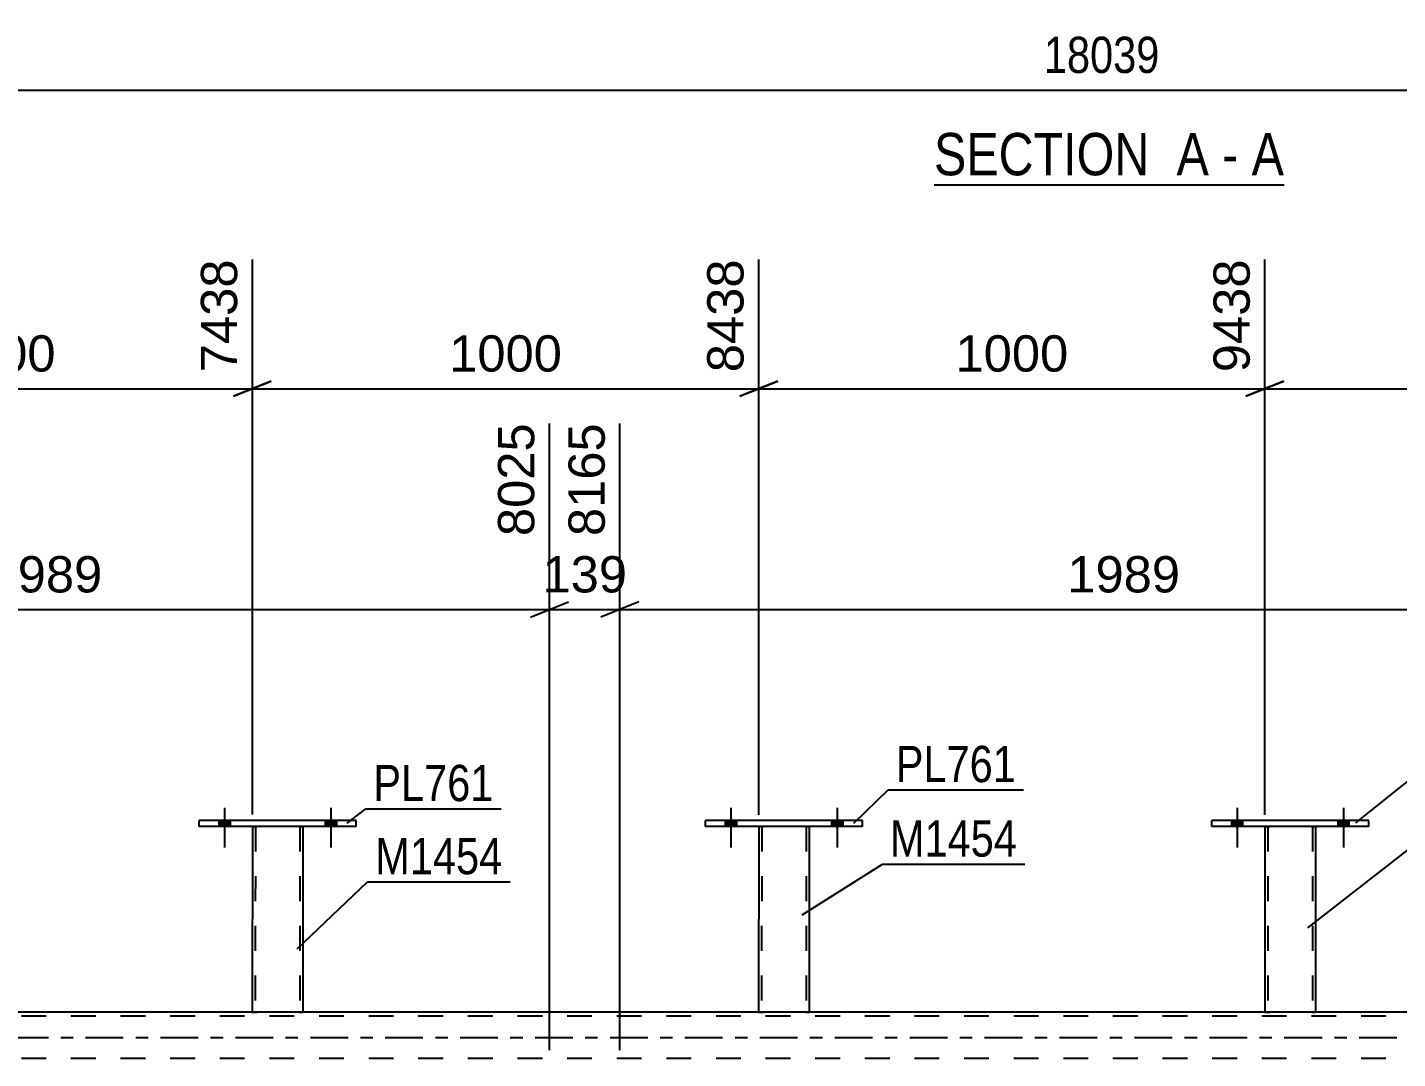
# Model space of a CAD drawing. Header units: millimetres. Extents: x 0 to 841, y 0 to 594.
# Drawn here: x 328.3 to 436.6, y 434.6 to 516 of the extents above; entities that cross this region are included whole.
import ezdxf

# ---------------------------------------------------------------- set-up
doc = ezdxf.new("R2010")
doc.units = ezdxf.units.MM
doc.linetypes.add('DXK_LINE_DOT2', pattern=[3.9198, 1.9599, -1.9599])
doc.linetypes.add('DXK_LINE_DOT3', pattern=[5.9187, 2.979, -0.9799, 0.9799, -0.9799])
doc.styles.add('Arial', font='arial.ttf', dxfattribs={"height": 0.2})
doc.styles.add('Arial Narrow', font='ARIALN.TTF', dxfattribs={"height": 0.2})

# ---------------------------------------------------------------- blocks, each defined once
blk = doc.blocks.new('Unknown-318892383-12 - 5883')
at = {"color": 6, "linetype": 'Continuous'}
blk.add_line((399.96, 503.6), (427.61, 503.6), dxfattribs=at)
at = {"color": 0, "linetype": 'Continuous'}
for points in [[(418.07, 504.35), (418.07, 507.85), (399.96, 507.85), (399.96, 504.35)], [(421.67, 504.35), (421.67, 507.85), (419.12, 507.85), (419.12, 504.35)], [(424, 504.35), (424, 507.85), (422.72, 507.85), (422.72, 504.35)], [(427.61, 504.35), (427.61, 507.85), (425.05, 507.85), (425.05, 504.35)]]:
    blk.add_wipeout(points, dxfattribs=at)
at = {"color": 7, "linetype": 'Continuous', "style": 'Arial Narrow'}
for s, p in [('SECTION ', (399.96, 504.35)), ('A', (419.12, 504.35)), ('A', (425.05, 504.35)), ('-', (422.72, 504.35))]:
    blk.add_text(s, height=3.34, dxfattribs=at).set_placement(p)
blk = doc.blocks.new('Bolt-318892383-4226 - 4224')
at = {"linetype": 'Continuous'}
for points in [[(383.47, 452.92), (384.35, 452.92), (384.35, 453.4), (383.47, 453.4)], [(391.87, 452.92), (392.75, 452.92), (392.75, 453.4), (391.87, 453.4)]]:
    blk.add_hatch(color=1, dxfattribs=at).paths.add_polyline_path(points)
at = {"color": 1, "linetype": 'Continuous'}
for p, q in [((383.91, 454.4), (383.91, 451.28)), ((392.31, 454.4), (392.31, 451.28)), ((383.47, 453.4), (383.47, 452.92)), ((384.35, 453.4), (384.35, 452.92)), ((391.87, 453.4), (391.87, 452.92)), ((392.75, 453.4), (392.75, 452.92))]:
    blk.add_line(p, q, dxfattribs=at)
blk = doc.blocks.new('Part-318892383-4312 - 4224')
at = {"color": 2, "linetype": 'Continuous'}
for p, q in [((381.91, 452.92), (381.91, 453.4)), ((394.31, 453.4), (381.91, 453.4)), ((394.31, 452.92), (381.91, 452.92)), ((394.31, 452.92), (394.31, 453.4))]:
    blk.add_line(p, q, dxfattribs=at)
blk = doc.blocks.new('Bolt-318892383-4370 - 4224')
at = {"linetype": 'Continuous'}
for points in [[(343.47, 452.92), (344.35, 452.92), (344.35, 453.4), (343.47, 453.4)], [(351.87, 452.92), (352.75, 452.92), (352.75, 453.4), (351.87, 453.4)]]:
    blk.add_hatch(color=1, dxfattribs=at).paths.add_polyline_path(points)
at = {"color": 1, "linetype": 'Continuous'}
for p, q in [((343.91, 454.4), (343.91, 451.28)), ((352.31, 454.4), (352.31, 451.28)), ((343.47, 453.4), (343.47, 452.92)), ((344.35, 453.4), (344.35, 452.92)), ((351.87, 453.4), (351.87, 452.92)), ((352.75, 453.4), (352.75, 452.92))]:
    blk.add_line(p, q, dxfattribs=at)
blk = doc.blocks.new('Part-318892383-4394 - 4224')
at = {"color": 2, "linetype": 'Continuous'}
for p, q in [((341.91, 452.92), (341.91, 453.4)), ((354.31, 453.4), (341.91, 453.4)), ((354.31, 452.92), (341.91, 452.92)), ((354.31, 452.92), (354.31, 453.4))]:
    blk.add_line(p, q, dxfattribs=at)
blk = doc.blocks.new('Bolt-318892383-4300 - 4224')
at = {"linetype": 'Continuous'}
for points in [[(423.46, 452.92), (424.34, 452.92), (424.34, 453.4), (423.46, 453.4)], [(431.86, 452.92), (432.74, 452.92), (432.74, 453.4), (431.86, 453.4)]]:
    blk.add_hatch(color=1, dxfattribs=at).paths.add_polyline_path(points)
at = {"color": 1, "linetype": 'Continuous'}
for p, q in [((423.9, 454.4), (423.9, 451.28)), ((432.3, 454.4), (432.3, 451.28)), ((423.46, 453.4), (423.46, 452.92)), ((424.34, 453.4), (424.34, 452.92)), ((431.86, 453.4), (431.86, 452.92)), ((432.74, 453.4), (432.74, 452.92))]:
    blk.add_line(p, q, dxfattribs=at)
blk = doc.blocks.new('Bolt-318892383-4301 - 4224')
at = {"linetype": 'Continuous'}
for points in [[(423.46, 452.92), (424.34, 452.92), (424.34, 453.4), (423.46, 453.4)], [(431.86, 452.92), (432.74, 452.92), (432.74, 453.4), (431.86, 453.4)]]:
    blk.add_hatch(color=1, dxfattribs=at).paths.add_polyline_path(points)
at = {"color": 1, "linetype": 'Continuous'}
for p, q in [((423.9, 454.4), (423.9, 451.28)), ((432.3, 454.4), (432.3, 451.28)), ((423.46, 453.4), (423.46, 452.92)), ((424.34, 453.4), (424.34, 452.92)), ((431.86, 453.4), (431.86, 452.92)), ((432.74, 453.4), (432.74, 452.92))]:
    blk.add_line(p, q, dxfattribs=at)
blk = doc.blocks.new('Part-318892383-4353 - 4224')
at = {"color": 7, "linetype": 'DXK_LINE_DOT2'}
for p, q in [((768.84, 437.96), (84.35, 437.96)), ((350.1, 438.28), (346.1, 438.28)), ((390.1, 438.28), (386.1, 438.28)), ((430.1, 438.28), (426.1, 438.28)), ((768.84, 434.6), (84.35, 434.6))]:
    blk.add_line(p, q, dxfattribs=at)
at = {"color": 2, "linetype": 'Continuous'}
for p, q in [((346.1, 438.28), (310.1, 438.28)), ((386.1, 438.28), (350.1, 438.28)), ((426.1, 438.28), (390.1, 438.28)), ((466.1, 438.28), (430.1, 438.28))]:
    blk.add_line(p, q, dxfattribs=at)
at = {"color": 7, "linetype": 'DXK_LINE_DOT3'}
blk.add_line((84.35, 436.28), (778.64, 436.28), dxfattribs=at)
blk = doc.blocks.new('Bolt-318892383-4369 - 4224')
at = {"linetype": 'Continuous'}
for points in [[(383.47, 452.92), (384.35, 452.92), (384.35, 453.4), (383.47, 453.4)], [(391.87, 452.92), (392.75, 452.92), (392.75, 453.4), (391.87, 453.4)]]:
    blk.add_hatch(color=1, dxfattribs=at).paths.add_polyline_path(points)
at = {"color": 1, "linetype": 'Continuous'}
for p, q in [((383.91, 454.4), (383.91, 451.28)), ((392.31, 454.4), (392.31, 451.28)), ((383.47, 453.4), (383.47, 452.92)), ((384.35, 453.4), (384.35, 452.92)), ((391.87, 453.4), (391.87, 452.92)), ((392.75, 453.4), (392.75, 452.92))]:
    blk.add_line(p, q, dxfattribs=at)
blk = doc.blocks.new('Bolt-318892383-4371 - 4224')
at = {"linetype": 'Continuous'}
for points in [[(343.47, 452.92), (344.35, 452.92), (344.35, 453.4), (343.47, 453.4)], [(351.87, 452.92), (352.75, 452.92), (352.75, 453.4), (351.87, 453.4)]]:
    blk.add_hatch(color=1, dxfattribs=at).paths.add_polyline_path(points)
at = {"color": 1, "linetype": 'Continuous'}
for p, q in [((343.91, 454.4), (343.91, 451.28)), ((352.31, 454.4), (352.31, 451.28)), ((343.47, 453.4), (343.47, 452.92)), ((344.35, 453.4), (344.35, 452.92)), ((351.87, 453.4), (351.87, 452.92)), ((352.75, 453.4), (352.75, 452.92))]:
    blk.add_line(p, q, dxfattribs=at)
blk = doc.blocks.new('Part-318892383-4389 - 4224')
at = {"color": 2, "linetype": 'Continuous'}
for p, q in [((386.11, 452.92), (386.1, 438.28)), ((390.11, 452.92), (390.1, 438.28)), ((386.14, 438.28), (386.1, 438.28)), ((386.24, 438.28), (386.14, 438.28)), ((386.4, 438.28), (386.24, 438.28)), ((389.81, 438.28), (386.4, 438.28)), ((389.96, 438.28), (389.81, 438.28)), ((390.07, 438.28), (389.96, 438.28)), ((390.1, 438.28), (390.07, 438.28))]:
    blk.add_line(p, q, dxfattribs=at)
at = {"color": 7, "linetype": 'DXK_LINE_DOT2'}
for p, q in [((386.11, 452.92), (386.11, 452.92)), ((386.11, 452.92), (386.11, 452.92)), ((386.11, 452.92), (386.11, 452.92)), ((386.14, 452.92), (386.11, 452.92)), ((386.11, 452.92), (386.14, 452.92)), ((386.25, 452.92), (386.14, 452.92)), ((386.14, 452.92), (386.25, 452.92)), ((386.4, 452.92), (386.25, 452.92)), ((386.25, 452.92), (386.4, 452.92)), ((386.35, 452.92), (386.34, 438.28)), ((386.35, 452.92), (386.35, 452.92)), ((386.37, 452.92), (386.35, 452.92)), ((386.35, 452.92), (386.37, 452.92)), ((386.42, 452.92), (386.37, 452.92)), ((386.37, 452.92), (386.42, 452.92)), ((389.81, 452.92), (386.4, 452.92)), ((389.81, 452.92), (386.4, 452.92)), ((389.72, 452.92), (386.42, 452.92)), ((386.42, 452.92), (386.5, 452.92)), ((389.8, 452.92), (386.5, 452.92)), ((389.8, 452.92), (389.72, 452.92)), ((389.85, 452.92), (389.8, 452.92)), ((389.8, 452.92), (389.85, 452.92)), ((389.81, 452.92), (389.97, 452.92)), ((389.97, 452.92), (389.81, 452.92)), ((389.87, 452.92), (389.85, 452.92)), ((389.85, 452.92), (389.87, 452.92)), ((389.87, 452.92), (389.86, 438.28)), ((389.87, 452.92), (389.87, 452.92)), ((389.97, 452.92), (390.07, 452.92)), ((390.07, 452.92), (389.97, 452.92)), ((390.07, 452.92), (390.11, 452.92)), ((390.11, 452.92), (390.07, 452.92)), ((390.11, 452.92), (390.11, 452.92)), ((390.11, 452.92), (390.11, 452.92)), ((390.11, 452.92), (390.11, 452.92)), ((386.1, 438.28), (386.14, 438.28)), ((386.14, 438.28), (386.24, 438.28)), ((386.24, 438.28), (386.4, 438.28)), ((386.36, 438.28), (386.34, 438.28)), ((386.34, 438.28), (386.36, 438.28)), ((386.41, 438.28), (386.36, 438.28)), ((386.36, 438.28), (386.4, 438.28)), ((389.81, 438.28), (386.4, 438.28)), ((386.4, 438.28), (386.41, 438.28)), ((389.72, 438.28), (386.41, 438.28)), ((386.41, 438.28), (386.49, 438.28)), ((389.84, 438.28), (386.49, 438.28)), ((389.79, 438.28), (389.72, 438.28)), ((389.84, 438.28), (389.79, 438.28)), ((389.81, 438.28), (389.96, 438.28)), ((389.86, 438.28), (389.84, 438.28)), ((389.84, 438.28), (389.86, 438.28)), ((389.96, 438.28), (390.07, 438.28)), ((390.07, 438.28), (390.1, 438.28))]:
    blk.add_line(p, q, dxfattribs=at)
blk = doc.blocks.new('Part-318892383-4399 - 4224')
at = {"color": 2, "linetype": 'Continuous'}
for p, q in [((346.11, 452.92), (346.1, 438.28)), ((350.11, 452.92), (350.1, 438.28)), ((346.14, 438.28), (346.1, 438.28)), ((346.24, 438.28), (346.14, 438.28)), ((346.4, 438.28), (346.24, 438.28)), ((349.81, 438.28), (346.4, 438.28)), ((349.96, 438.28), (349.81, 438.28)), ((350.07, 438.28), (349.96, 438.28)), ((350.1, 438.28), (350.07, 438.28))]:
    blk.add_line(p, q, dxfattribs=at)
at = {"color": 7, "linetype": 'DXK_LINE_DOT2'}
for p, q in [((346.11, 452.92), (346.11, 452.92)), ((346.11, 452.92), (346.11, 452.92)), ((346.11, 452.92), (346.11, 452.92)), ((346.14, 452.92), (346.11, 452.92)), ((346.11, 452.92), (346.14, 452.92)), ((346.25, 452.92), (346.14, 452.92)), ((346.14, 452.92), (346.25, 452.92)), ((346.4, 452.92), (346.25, 452.92)), ((346.25, 452.92), (346.4, 452.92)), ((346.35, 452.92), (346.34, 438.28)), ((346.35, 452.92), (346.35, 452.92)), ((346.37, 452.92), (346.35, 452.92)), ((346.35, 452.92), (346.37, 452.92)), ((346.42, 452.92), (346.37, 452.92)), ((346.37, 452.92), (346.42, 452.92)), ((349.81, 452.92), (346.4, 452.92)), ((349.81, 452.92), (346.4, 452.92)), ((349.72, 452.92), (346.42, 452.92)), ((346.42, 452.92), (346.5, 452.92)), ((349.8, 452.92), (346.5, 452.92)), ((349.8, 452.92), (349.72, 452.92)), ((349.85, 452.92), (349.8, 452.92)), ((349.8, 452.92), (349.85, 452.92)), ((349.81, 452.92), (349.97, 452.92)), ((349.97, 452.92), (349.81, 452.92)), ((349.87, 452.92), (349.85, 452.92)), ((349.85, 452.92), (349.87, 452.92)), ((349.87, 452.92), (349.86, 438.28)), ((349.87, 452.92), (349.87, 452.92)), ((349.97, 452.92), (350.07, 452.92)), ((350.07, 452.92), (349.97, 452.92)), ((350.07, 452.92), (350.11, 452.92)), ((350.11, 452.92), (350.07, 452.92)), ((350.11, 452.92), (350.11, 452.92)), ((350.11, 452.92), (350.11, 452.92)), ((350.11, 452.92), (350.11, 452.92)), ((346.1, 438.28), (346.14, 438.28)), ((346.14, 438.28), (346.24, 438.28)), ((346.24, 438.28), (346.4, 438.28)), ((346.36, 438.28), (346.34, 438.28)), ((346.34, 438.28), (346.36, 438.28)), ((346.41, 438.28), (346.36, 438.28)), ((346.36, 438.28), (346.4, 438.28)), ((349.81, 438.28), (346.4, 438.28)), ((346.4, 438.28), (346.41, 438.28)), ((349.72, 438.28), (346.41, 438.28)), ((346.41, 438.28), (346.49, 438.28)), ((349.85, 438.28), (346.49, 438.28)), ((349.79, 438.28), (349.72, 438.28)), ((349.85, 438.28), (349.79, 438.28)), ((349.81, 438.28), (349.96, 438.28)), ((349.86, 438.28), (349.85, 438.28)), ((349.85, 438.28), (349.86, 438.28)), ((349.96, 438.28), (350.07, 438.28)), ((350.07, 438.28), (350.1, 438.28))]:
    blk.add_line(p, q, dxfattribs=at)
blk = doc.blocks.new('Part-318892383-4490 - 4224')
at = {"color": 2, "linetype": 'Continuous'}
for p, q in [((421.9, 452.92), (421.9, 453.4)), ((434.3, 453.4), (421.9, 453.4)), ((434.3, 452.92), (421.9, 452.92)), ((434.3, 452.92), (434.3, 453.4))]:
    blk.add_line(p, q, dxfattribs=at)
blk = doc.blocks.new('Part-318892383-4495 - 4224')
at = {"color": 2, "linetype": 'Continuous'}
for p, q in [((426.1, 452.92), (426.1, 438.28)), ((430.1, 452.92), (430.1, 438.28)), ((426.13, 438.28), (426.1, 438.28)), ((426.24, 438.28), (426.13, 438.28)), ((426.39, 438.28), (426.24, 438.28)), ((429.8, 438.28), (426.39, 438.28)), ((429.96, 438.28), (429.8, 438.28)), ((430.06, 438.28), (429.96, 438.28)), ((430.1, 438.28), (430.06, 438.28))]:
    blk.add_line(p, q, dxfattribs=at)
at = {"color": 7, "linetype": 'DXK_LINE_DOT2'}
for p, q in [((426.1, 452.92), (426.1, 452.92)), ((426.1, 452.92), (426.1, 452.92)), ((426.1, 452.92), (426.1, 452.92)), ((426.14, 452.92), (426.1, 452.92)), ((426.1, 452.92), (426.14, 452.92)), ((426.24, 452.92), (426.14, 452.92)), ((426.14, 452.92), (426.24, 452.92)), ((426.4, 452.92), (426.24, 452.92)), ((426.24, 452.92), (426.4, 452.92)), ((426.34, 452.92), (426.34, 452.92)), ((426.34, 452.92), (426.34, 438.28)), ((426.36, 452.92), (426.34, 452.92)), ((426.34, 452.92), (426.36, 452.92)), ((426.41, 452.92), (426.36, 452.92)), ((426.36, 452.92), (426.41, 452.92)), ((429.81, 452.92), (426.4, 452.92)), ((429.81, 452.92), (426.4, 452.92)), ((429.71, 452.92), (426.41, 452.92)), ((426.41, 452.92), (426.49, 452.92)), ((429.79, 452.92), (426.49, 452.92)), ((429.79, 452.92), (429.71, 452.92)), ((429.84, 452.92), (429.79, 452.92)), ((429.79, 452.92), (429.84, 452.92)), ((429.81, 452.92), (429.96, 452.92)), ((429.96, 452.92), (429.81, 452.92)), ((429.86, 452.92), (429.84, 452.92)), ((429.84, 452.92), (429.86, 452.92)), ((429.86, 452.92), (429.86, 452.92)), ((429.86, 452.92), (429.86, 438.28)), ((429.96, 452.92), (430.07, 452.92)), ((430.07, 452.92), (429.96, 452.92)), ((430.07, 452.92), (430.1, 452.92)), ((430.1, 452.92), (430.07, 452.92)), ((430.1, 452.92), (430.1, 452.92)), ((430.1, 452.92), (430.1, 452.92)), ((430.1, 452.92), (430.1, 452.92)), ((426.1, 438.28), (426.13, 438.28)), ((426.13, 438.28), (426.24, 438.28)), ((426.24, 438.28), (426.39, 438.28)), ((426.36, 438.28), (426.34, 438.28)), ((426.34, 438.28), (426.36, 438.28)), ((426.41, 438.28), (426.36, 438.28)), ((426.36, 438.28), (426.41, 438.28)), ((429.8, 438.28), (426.39, 438.28)), ((429.71, 438.28), (426.41, 438.28)), ((426.41, 438.28), (426.49, 438.28)), ((429.84, 438.28), (426.49, 438.28)), ((429.79, 438.28), (429.71, 438.28)), ((429.84, 438.28), (429.79, 438.28)), ((429.8, 438.28), (429.96, 438.28)), ((429.86, 438.28), (429.84, 438.28)), ((429.84, 438.28), (429.86, 438.28)), ((429.96, 438.28), (430.06, 438.28)), ((430.06, 438.28), (430.1, 438.28))]:
    blk.add_line(p, q, dxfattribs=at)
blk = doc.blocks.new('StraightDimension-318892383-5366 - 4224')
at = {"color": 7, "linetype": 'Continuous'}
for p, q in [((346.11, 453.87), (346.11, 497.7)), ((386.11, 453.86), (386.11, 497.7)), ((347.61, 488.1), (344.61, 486.9)), ((346.11, 487.5), (386.11, 487.5)), ((384.61, 486.9), (387.61, 488.1))]:
    blk.add_line(p, q, dxfattribs=at)
at = {"color": 0}
blk.add_wipeout([(371.16, 488.25), (371.16, 492.45), (361.06, 492.45), (361.06, 488.25)], dxfattribs=at)
at = {"color": 3, "style": 'Arial'}
blk.add_text('1000', height=2.865, dxfattribs=at).set_placement((361.66, 488.85))
at = {"color": 0, "linetype": 'Continuous'}
blk.add_wipeout([(385.51, 498.3), (381.31, 498.3), (381.31, 488.2), (385.51, 488.2)], dxfattribs=at)
at = {"color": 3, "linetype": 'Continuous', "style": 'Arial'}
blk.add_text('8438', height=2.865, rotation=90.0002, dxfattribs=at).set_placement((384.91, 488.8))
blk = doc.blocks.new('StraightDimension-318892383-5374 - 4224')
at = {"color": 7, "linetype": 'Continuous'}
for p, q in [((386.11, 453.86), (386.11, 497.7)), ((426.1, 453.86), (426.1, 497.7)), ((387.61, 488.1), (384.61, 486.9)), ((386.11, 487.5), (426.1, 487.5)), ((424.6, 486.9), (427.6, 488.1))]:
    blk.add_line(p, q, dxfattribs=at)
at = {"color": 0}
blk.add_wipeout([(411.15, 488.25), (411.15, 492.45), (401.06, 492.45), (401.06, 488.25)], dxfattribs=at)
at = {"color": 3, "style": 'Arial'}
blk.add_text('1000', height=2.865, dxfattribs=at).set_placement((401.66, 488.85))
at = {"color": 0, "linetype": 'Continuous'}
blk.add_wipeout([(425.5, 498.3), (421.3, 498.3), (421.3, 488.2), (425.5, 488.2)], dxfattribs=at)
at = {"color": 3, "linetype": 'Continuous', "style": 'Arial'}
blk.add_text('9438', height=2.865, rotation=90.0002, dxfattribs=at).set_placement((424.9, 488.8))
blk = doc.blocks.new('StraightDimension-318892383-5382 - 4224')
at = {"color": 7, "linetype": 'Continuous'}
for p, q in [((466.11, 453.35), (466.11, 499.92)), ((426.1, 453.86), (426.1, 497.7)), ((427.6, 488.1), (424.6, 486.9)), ((426.1, 487.5), (466.11, 487.5)), ((464.61, 486.9), (467.61, 488.1))]:
    blk.add_line(p, q, dxfattribs=at)
at = {"color": 0}
blk.add_wipeout([(451.15, 488.25), (451.15, 492.45), (441.06, 492.45), (441.06, 488.25)], dxfattribs=at)
at = {"color": 3, "style": 'Arial'}
blk.add_text('1000', height=2.865, dxfattribs=at).set_placement((441.66, 488.85))
at = {"color": 0, "linetype": 'Continuous'}
blk.add_wipeout([(465.51, 500.52), (461.31, 500.52), (461.31, 488.2), (465.51, 488.2)], dxfattribs=at)
at = {"color": 3, "linetype": 'Continuous', "style": 'Arial'}
blk.add_text('10438', height=2.865, rotation=90.0002, dxfattribs=at).set_placement((464.91, 488.8))
blk = doc.blocks.new('StraightDimension-318892383-5540 - 4224')
at = {"color": 7, "linetype": 'Continuous'}
for p, q in [((369.58, 435.28), (369.58, 484.75)), ((375.15, 435.28), (375.15, 484.75)), ((368.08, 469.46), (371.08, 470.66)), ((369.58, 470.06), (375.15, 470.06)), ((376.65, 470.66), (373.65, 469.46))]:
    blk.add_line(p, q, dxfattribs=at)
at = {"color": 0}
blk.add_wipeout([(376.3, 470.81), (376.3, 475.01), (368.43, 475.01), (368.43, 470.81)], dxfattribs=at)
at = {"color": 3, "style": 'Arial'}
blk.add_text('139', height=2.865, dxfattribs=at).set_placement((369.03, 471.41))
at = {"color": 0, "linetype": 'Continuous'}
blk.add_wipeout([(374.55, 485.35), (370.35, 485.35), (370.35, 475.26), (374.55, 475.26)], dxfattribs=at)
at = {"color": 3, "linetype": 'Continuous', "style": 'Arial'}
blk.add_text('8165', height=2.865, rotation=90.0002, dxfattribs=at).set_placement((373.95, 475.86))
blk = doc.blocks.new('StraightDimension-318892383-5358 - 4224')
at = {"color": 7, "linetype": 'Continuous'}
for p, q in [((306.1, 453.89), (306.1, 497.7)), ((346.11, 453.87), (346.11, 497.7)), ((307.6, 488.1), (304.6, 486.9)), ((306.1, 487.5), (346.11, 487.5)), ((344.61, 486.9), (347.61, 488.1))]:
    blk.add_line(p, q, dxfattribs=at)
at = {"color": 0}
blk.add_wipeout([(331.15, 488.25), (331.15, 492.45), (321.06, 492.45), (321.06, 488.25)], dxfattribs=at)
at = {"color": 3, "style": 'Arial'}
blk.add_text('1000', height=2.865, dxfattribs=at).set_placement((321.66, 488.85))
at = {"color": 0, "linetype": 'Continuous'}
blk.add_wipeout([(345.51, 498.3), (341.31, 498.3), (341.31, 488.2), (345.51, 488.2)], dxfattribs=at)
at = {"color": 3, "linetype": 'Continuous', "style": 'Arial'}
blk.add_text('7438', height=2.865, rotation=90.0002, dxfattribs=at).set_placement((344.91, 488.8))
blk = doc.blocks.new('StraightDimension-318892383-5520 - 4224')
at = {"color": 7, "linetype": 'Continuous'}
for p, q in [((290.02, 435.28), (290.02, 484.75)), ((369.58, 435.28), (369.58, 484.75)), ((291.52, 470.66), (288.52, 469.46)), ((290.02, 470.06), (369.58, 470.06)), ((368.08, 469.46), (371.08, 470.66))]:
    blk.add_line(p, q, dxfattribs=at)
at = {"color": 0, "linetype": 'Continuous'}
blk.add_wipeout([(368.98, 485.35), (364.78, 485.35), (364.78, 475.26), (368.98, 475.26)], dxfattribs=at)
at = {"color": 0}
blk.add_wipeout([(334.85, 470.81), (334.85, 475.01), (324.75, 475.01), (324.75, 470.81)], dxfattribs=at)
at = {"color": 3, "linetype": 'Continuous', "style": 'Arial'}
blk.add_text('8025', height=2.865, rotation=90.0002, dxfattribs=at).set_placement((368.38, 475.86))
at = {"color": 3, "style": 'Arial'}
blk.add_text('1989', height=2.865, dxfattribs=at).set_placement((325.35, 471.41))
blk = doc.blocks.new('StraightDimension-318892383-5558 - 4224')
at = {"color": 7, "linetype": 'Continuous'}
for p, q in [((454.71, 435.28), (454.71, 486.98)), ((375.15, 435.28), (375.15, 484.75)), ((376.65, 470.66), (373.65, 469.46)), ((375.15, 470.06), (454.71, 470.06)), ((453.21, 469.46), (456.21, 470.66))]:
    blk.add_line(p, q, dxfattribs=at)
at = {"color": 0, "linetype": 'Continuous'}
blk.add_wipeout([(454.11, 487.58), (449.91, 487.58), (449.91, 475.26), (454.11, 475.26)], dxfattribs=at)
at = {"color": 0}
blk.add_wipeout([(419.98, 470.81), (419.98, 475.01), (409.89, 475.01), (409.89, 470.81)], dxfattribs=at)
at = {"color": 3, "linetype": 'Continuous', "style": 'Arial'}
blk.add_text('10154', height=2.865, rotation=90.0002, dxfattribs=at).set_placement((453.51, 475.86))
at = {"color": 3, "style": 'Arial'}
blk.add_text('1989', height=2.865, dxfattribs=at).set_placement((410.49, 471.41))
blk = doc.blocks.new('StraightDimension-318892383-6745 - 5883')
at = {"color": 7, "linetype": 'Continuous'}
blk.add_line((58.19, 511.08), (768.23, 511.08), dxfattribs=at)
at = {"color": 0}
blk.add_wipeout([(418.38, 511.83), (418.38, 516.03), (408.04, 516.03), (408.04, 511.83)], dxfattribs=at)
at = {"color": 3, "style": 'Arial Narrow'}
blk.add_text('18039', height=2.863, dxfattribs=at).set_placement((408.64, 512.43))
blk = doc.blocks.new('Mark-318892383-4308 - 4224')
at = {"color": 30, "linetype": 'Continuous'}
for p, q in [((393.62, 453.18), (396.34, 455.83)), ((396.34, 455.83), (407.04, 455.83))]:
    blk.add_line(p, q, dxfattribs=at)
at = {"color": 0}
blk.add_wipeout([(406.44, 456.43), (406.44, 459.43), (396.94, 459.43), (396.94, 456.43)], dxfattribs=at)
blk.add_wipeout([(406.44, 456.43), (406.44, 459.43), (396.94, 459.43), (396.94, 456.43)], dxfattribs=at)
at = {"color": 3, "style": 'Arial Narrow'}
blk.add_text('PL761', height=2.863, dxfattribs=at).set_placement((396.94, 456.43))
blk = doc.blocks.new('Mark-318892383-4385 - 4224')
at = {"color": 30, "linetype": 'Continuous'}
for p, q in [((389.55, 445.96), (395.88, 449.95)), ((395.88, 449.95), (407.13, 449.95))]:
    blk.add_line(p, q, dxfattribs=at)
at = {"color": 0}
blk.add_wipeout([(406.53, 450.55), (406.53, 453.55), (396.48, 453.55), (396.48, 450.55)], dxfattribs=at)
blk.add_wipeout([(406.53, 450.55), (406.53, 453.55), (396.48, 453.55), (396.48, 450.55)], dxfattribs=at)
at = {"color": 3, "style": 'Arial Narrow'}
blk.add_text('M1454', height=2.863, dxfattribs=at).set_placement((396.48, 450.55))
blk = doc.blocks.new('Mark-318892383-4390 - 4224')
at = {"color": 30, "linetype": 'Continuous'}
for p, q in [((353.61, 453.18), (355.07, 454.33)), ((355.07, 454.33), (365.77, 454.33))]:
    blk.add_line(p, q, dxfattribs=at)
at = {"color": 0}
blk.add_wipeout([(365.17, 454.93), (365.17, 457.93), (355.67, 457.93), (355.67, 454.93)], dxfattribs=at)
blk.add_wipeout([(365.17, 454.93), (365.17, 457.93), (355.67, 457.93), (355.67, 454.93)], dxfattribs=at)
at = {"color": 3, "style": 'Arial Narrow'}
blk.add_text('PL761', height=2.863, dxfattribs=at).set_placement((355.67, 454.93))
blk = doc.blocks.new('Mark-318892383-4395 - 4224')
at = {"color": 30, "linetype": 'Continuous'}
for p, q in [((349.66, 443.26), (355.22, 448.56)), ((355.22, 448.56), (366.47, 448.56))]:
    blk.add_line(p, q, dxfattribs=at)
at = {"color": 0}
blk.add_wipeout([(365.87, 449.16), (365.87, 452.16), (355.82, 452.16), (355.82, 449.16)], dxfattribs=at)
blk.add_wipeout([(365.87, 449.16), (365.87, 452.16), (355.82, 452.16), (355.82, 449.16)], dxfattribs=at)
at = {"color": 3, "style": 'Arial Narrow'}
blk.add_text('M1454', height=2.863, dxfattribs=at).set_placement((355.82, 449.16))
blk = doc.blocks.new('Mark-318892383-4486 - 4224')
at = {"color": 30, "linetype": 'Continuous'}
for p, q in [((433.29, 453.22), (438.43, 457.33)), ((438.43, 457.33), (449.14, 457.33))]:
    blk.add_line(p, q, dxfattribs=at)
at = {"color": 0}
blk.add_wipeout([(448.54, 457.93), (448.54, 460.93), (439.03, 460.93), (439.03, 457.93)], dxfattribs=at)
blk.add_wipeout([(448.54, 457.93), (448.54, 460.93), (439.03, 460.93), (439.03, 457.93)], dxfattribs=at)
at = {"color": 3, "style": 'Arial Narrow'}
blk.add_text('PL761', height=2.863, dxfattribs=at).set_placement((439.03, 457.93))
blk = doc.blocks.new('Mark-318892383-4491 - 4224')
at = {"color": 30, "linetype": 'Continuous'}
for p, q in [((429.49, 444.94), (438.29, 451.78)), ((438.29, 451.78), (449.55, 451.78))]:
    blk.add_line(p, q, dxfattribs=at)
at = {"color": 0}
blk.add_wipeout([(448.95, 452.38), (448.95, 455.38), (438.89, 455.38), (438.89, 452.38)], dxfattribs=at)
blk.add_wipeout([(448.95, 452.38), (448.95, 455.38), (438.89, 455.38), (438.89, 452.38)], dxfattribs=at)
at = {"color": 3, "style": 'Arial Narrow'}
blk.add_text('M1454', height=2.863, dxfattribs=at).set_placement((438.89, 452.38))

msp = doc.modelspace()

# ---------------------------------------------------------------- block references
for name in ['StraightDimension-318892383-6745 - 5883', 'Unknown-318892383-12 - 5883', 'Bolt-318892383-4370 - 4224', 'Bolt-318892383-4371 - 4224', 'Bolt-318892383-4226 - 4224', 'Bolt-318892383-4369 - 4224', 'Bolt-318892383-4300 - 4224', 'Bolt-318892383-4301 - 4224', 'Part-318892383-4394 - 4224', 'Part-318892383-4399 - 4224', 'Part-318892383-4312 - 4224', 'Part-318892383-4389 - 4224', 'Part-318892383-4490 - 4224', 'Part-318892383-4495 - 4224', 'Part-318892383-4353 - 4224']:
    msp.add_blockref(name, (0, 0))

# ---------------------------------------------------------------- next in the draw order: block references
msp.add_blockref('StraightDimension-318892383-5366 - 4224', (0, 0))

# ---------------------------------------------------------------- next in the draw order: block references
for name in ['StraightDimension-318892383-5358 - 4224', 'StraightDimension-318892383-5374 - 4224', 'StraightDimension-318892383-5540 - 4224']:
    msp.add_blockref(name, (0, 0))

# ---------------------------------------------------------------- next in the draw order: block references
for name in ['StraightDimension-318892383-5382 - 4224', 'StraightDimension-318892383-5520 - 4224']:
    msp.add_blockref(name, (0, 0))

# ---------------------------------------------------------------- next in the draw order: block references
for name in ['StraightDimension-318892383-5558 - 4224', 'Mark-318892383-4390 - 4224', 'Mark-318892383-4395 - 4224']:
    msp.add_blockref(name, (0, 0))

# ---------------------------------------------------------------- next in the draw order: block references
for name in ['Mark-318892383-4486 - 4224', 'Mark-318892383-4308 - 4224']:
    msp.add_blockref(name, (0, 0))

# ---------------------------------------------------------------- next in the draw order: block references
for name in ['Mark-318892383-4491 - 4224', 'Mark-318892383-4385 - 4224']:
    msp.add_blockref(name, (0, 0))

doc.saveas('drawing.dxf')
